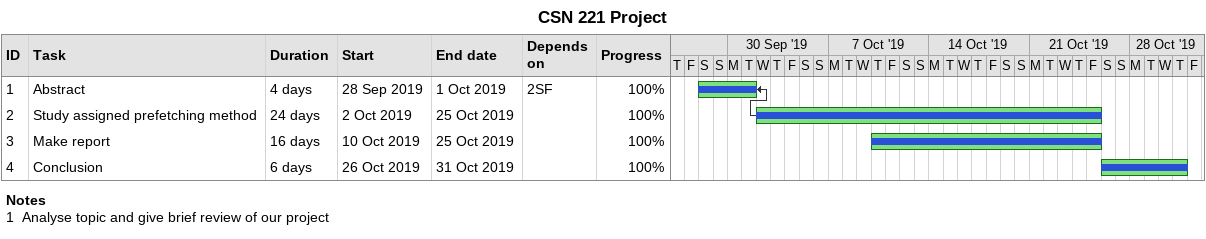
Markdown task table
CSN 221 Project

| ID | Task | Duration | Start | Finish | Predecessors | % complete |
|---|---|---|---|---|---|---|
| 1 | Abstract | 4d | 2019-09-28 | 2019-10-01 | 2SF | 100 |
| 2 | Study assigned prefetching method | 24d | 2019-10-02 | 2019-10-25 |  | 100 |
| 3 | Make report | 16d | 2019-10-10 | 2019-10-25 |  | 100 |
| 4 | Conclusion | 6d | 2019-10-26 | 2019-10-31 |  | 100 |

Notes
- 1: Analyse topic and give brief review of our project
